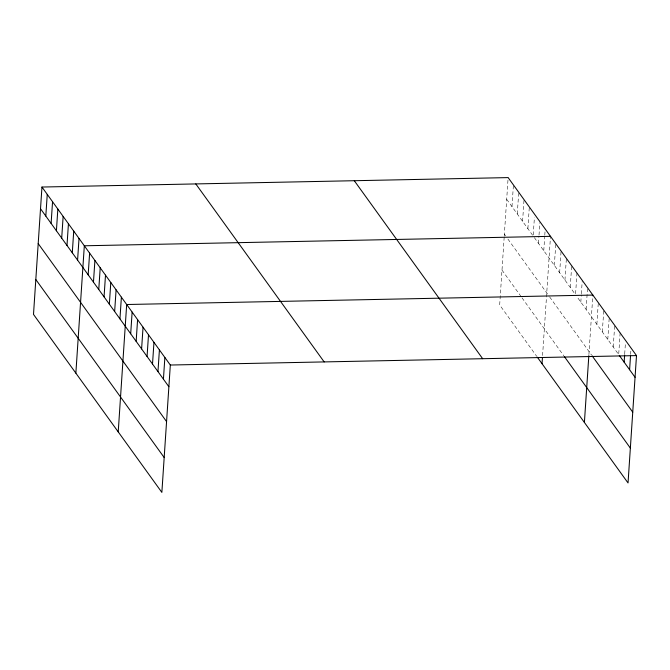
<?xml version="1.0" encoding="UTF-8"?>
<svg xmlns="http://www.w3.org/2000/svg" width="670" height="670" viewBox="0 0 670 670"><rect width="100%" height="100%" fill="white"/><g stroke="black" fill="none" stroke-linecap="round" stroke-linejoin="round"><path stroke-width="0.5" stroke-dasharray="3.35 2.51" d="M504.183 237.155L499.678 304.967L536.737 356.356M504.242 236.158L508.136 177.6M511.989 206.636L513.429 184.937M517.282 213.973L518.655 193.32M522.583 221.318L524.024 199.627M527.876 228.663L529.317 206.971M533.236 234.969L534.409 217.407M538.462 243.344L538.948 236.116M539.015 235.078L539.836 222.683M543.764 250.689L544.718 236.225M544.785 235.195L545.204 228.998M542.583 355.494L550.497 236.334M554.35 265.37L555.79 243.679M559.643 272.715L561.083 251.024M564.944 280.06L566.385 258.36M570.237 287.397L571.678 265.705M575.597 293.711L576.971 273.05M580.823 302.086L581.309 294.85M581.376 293.82L582.197 281.425M586.124 309.423L587.49 288.762M588.896 354.631L592.858 295.076M596.87 324.33L598.31 302.639M602.33 331.901L603.77 310.202M607.782 339.464L609.223 317.773M613.234 347.026L614.675 325.335M620.135 332.898L618.695 354.589L576.711 296.375M624.7 353.894L625.453 342.529M630.629 354.229L630.839 351.13M506.696 199.292L532.583 235.187M534.35 237.632L574.944 293.929M504.376 234.165L505.557 235.798M507.91 239.056L549.09 296.165M549.676 296.978L591.526 355M501.989 270.094L521.411 297.011M521.997 297.832L563.771 355.753"/><path stroke-width="1" d="M41.959 187.039L33.5 314.406L161.864 492.4L170.322 365.033L41.959 187.039L508.136 177.6L636.5 355.594L628.041 482.961L537.332 357.177M45.811 216.075L47.252 194.384M51.113 223.42L52.553 201.729M56.406 230.765L57.846 209.065M61.699 238.101L63.139 216.41M66.992 245.446L68.432 223.755M72.293 252.791L73.734 231.091M77.586 260.127L79.026 238.436M75.861 373.148L84.32 245.781L550.497 236.334M88.172 274.817L89.612 253.126M93.465 282.154L94.914 260.463M98.766 289.499L100.207 267.807M104.059 296.844L105.5 275.152M109.352 304.18L110.793 282.489M114.645 311.525L116.094 289.834M119.947 318.87L121.387 297.178M118.222 431.882L126.68 304.515L592.858 295.076M130.692 333.777L132.132 312.086M136.152 341.34L137.593 319.649M141.605 348.903L143.045 327.211M147.065 356.474L148.506 334.774M152.517 364.036L153.958 342.345M157.969 371.599L159.41 349.908M163.43 379.161L164.87 357.47M542.038 363.701L542.449 357.546M584.399 422.443L588.838 355.628M624.147 362.16L624.633 354.924M629.607 369.723L630.562 355.259M170.322 365.033L636.5 355.594M619.298 355.435L635.059 377.285M592.129 355.845L632.74 412.159M564.358 356.566L630.353 448.088M354.296 180.716L482.66 358.71M195.799 183.923L324.163 361.917M40.518 208.739L168.882 386.732M38.207 243.604L166.57 421.597M35.82 279.532L164.184 457.526"/></g></svg>
